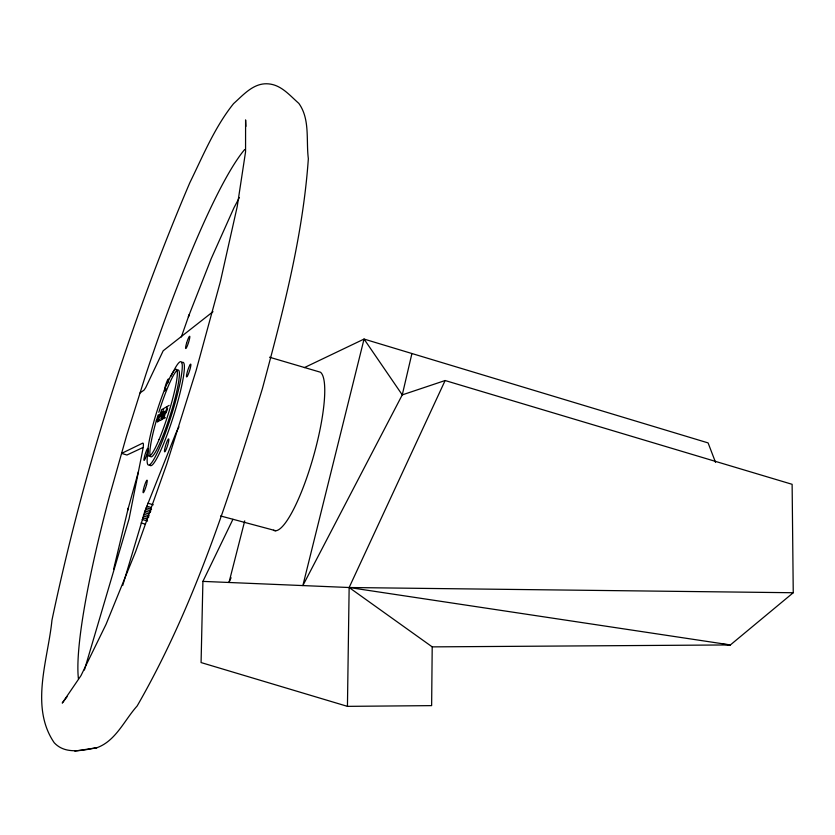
<?xml version="1.0" encoding="UTF-8"?>
<svg xmlns="http://www.w3.org/2000/svg" width="835" height="835" viewBox="0 0 835 835"><rect width="100%" height="100%" fill="white"/><g stroke="black" fill="none" stroke-linecap="round" stroke-linejoin="round"><path stroke-width="1.25" d="M202.905 581.39L349.145 587.516L432.206 646.875L431.632 705.627L347.443 706.358L201.078 662.562L202.905 581.39L232.923 519.318M347.443 706.358L349.145 587.516L445.128 380.53L792.123 484.31L793.25 592.735L730.385 644.933L432.206 646.875M411.926 353.518L402.261 394.882L302.865 585.575L364.05 339.073L708.09 442.905L715.553 462.392M113.633 569.22L128.266 508.066L127.745 510.049L138.401 471.765M244.728 520.873L228.999 582.486L231.076 577.736M158.128 414.932L156.385 420.809L159.078 421.09M159.276 414.296L157.523 420.193L160.226 420.464M84.408 670.004L129.06 518.879L142.754 449.856A20.155 2.453 -72.7 0 0 142.649 443.166L121.586 453.395L126.941 455.012L142.806 447.591M161.886 411.999L160.049 416.331M163.785 411.759L162.011 417.75L164.766 418.032M164.975 411.091L163.201 417.114L165.278 417.761M164.391 416.456L167.376 406.394L169.119 405.392M167.699 408.722L165.81 413.148M122.714 585.46L144.998 510.957L175.204 434.952A23.14 3.246 -72.7 0 1 178.982 426.946M181.32 336.985L189.086 314.878L188.386 316.757L211.224 258.641L234.009 207.685L239.426 197.488M67.061 696.755L62.249 703.08L80.974 675.64L106.066 624.298L135.625 551.664L166.791 463.978L196.121 370.51L220.367 281.656L237.203 206.642L245.563 151.803L245.594 119.916L245.887 126.388M213.008 311.685L163.19 350.773L145.697 387.628L144.09 390.06L140.04 392.951M163.274 408.743L161.593 409.703L158.671 419.567L160.727 420.203L162.397 419.306M166.854 406.687L163.775 408.451L160.831 418.398L163.576 418.669M157.283 422.051L157.93 421.706M304.399 367.598L364.05 339.073L402.261 394.882L445.128 380.53M96.912 747.722C115.888 740.916 124.373 720.135 137.159 705.972C194.127 606.941 229.093 497.305 262.409 388.588C282.616 313.073 302.886 236.963 308.345 158.681C305.996 140.363 310.234 119.165 298.826 103.373C289.797 95.514 281.405 85.003 268.651 83.886C253.83 82.414 243.517 94.772 233.57 103.623C214.647 127.233 203.082 155.675 189.858 182.646L188.042 186.894C129.529 325.024 84.21 468.905 52.918 615.614L51.947 620.238C48.096 659.347 29.59 706.838 54.254 742.785C65.558 754.85 82.78 750.268 96.912 747.722L74.785 751.114M793.25 592.735L349.145 587.516L730.385 644.933L722.619 644.234M220.565 515.957L275.748 530.726M141.136 522.94L145.447 524.203M269.538 357.223L320.452 372.222A82.623 17.598 -74.3 0 1 312.123 461.077A82.623 17.598 -74.3 0 1 273.473 530.267M145.582 509.329L150.958 510.916M144.998 510.957L150.373 512.544M144.424 512.617L148.724 513.88M143.86 514.297L149.235 515.884M143.296 515.999L148.672 517.585M142.743 517.721L147.043 518.994M142.19 519.453L147.576 521.04M147.899 503.192L153.285 504.789M146.741 506.177L151.052 507.45M146.156 507.732L151.542 509.319M78.407 678.646A289.964 38.253 -72.5 0 1 109.468 496.303L126.544 435.828L145.749 374.821A289.964 38.253 -72.5 0 1 244.665 149.538M181.696 362.714A54.16 7.045 -72.5 0 1 173.555 415.934A54.16 7.045 -72.5 0 1 149.653 464.698M167.939 382.785A6.231 0.783 -72.4 0 0 168.461 380.301L168.524 379.497A6.231 0.783 -72.4 0 0 166.499 382.576A6.231 0.783 -72.4 0 0 164.474 390.404L164.547 390.832A6.231 0.783 -72.4 0 0 165.069 390.498M165.977 388.682A6.231 0.783 -72.4 0 1 165.487 389.757M171.081 376.251A54.181 6.983 -72.5 0 1 181.122 377.117A54.181 6.983 -72.5 0 1 158.546 450.013A54.181 6.983 -72.5 0 1 148.202 450.117M158.817 412.323A45.508 5.866 -72.5 0 1 179.379 375.019A45.508 5.866 -72.5 0 1 157.21 448.865A45.508 5.866 -72.5 0 1 156.615 419.671M164.526 450.253L164.453 451.182A6.784 0.918 -72.7 0 0 166.656 448.176A6.784 0.918 -72.7 0 0 168.858 439.502L168.774 438.98A6.784 0.918 -72.7 0 0 166.645 442.55A6.784 0.918 -72.7 0 0 164.526 450.253M146.574 484.54L146.125 486.147A6.555 0.856 -72.9 0 1 143.286 492.733A6.555 0.856 -72.9 0 1 144.152 486.774L144.664 485.145A6.555 0.856 -72.9 0 1 146.991 480.198A6.555 0.856 -72.9 0 1 146.574 484.54M186.57 343.227L186.142 344.772A6.45 0.835 -72.2 0 0 185.902 348.466A6.45 0.835 -72.2 0 0 188.324 343.143L188.835 341.536A6.45 0.835 -72.2 0 0 189.493 336.296A6.45 0.835 -72.2 0 0 186.57 343.227M145.342 458.352L144.862 459.386A6.283 0.793 -72.7 0 1 144.215 457.747A6.283 0.793 -72.7 0 1 146.991 449.418L147.398 448.719A6.283 0.793 -72.7 0 1 147.638 451.036A6.283 0.793 -72.7 0 1 145.342 458.352M189.712 365.396L189.169 366.565A6.722 0.908 -72.3 0 0 186.727 374.362A6.722 0.908 -72.3 0 0 187.176 376.47L187.656 375.656A6.722 0.908 -72.3 0 0 190.651 366.659A6.722 0.908 -72.3 0 0 189.712 365.396M159.088 439.481A45.518 5.803 -72.5 0 0 176.728 369.665A45.518 5.803 -72.5 0 0 151.918 428.939A45.518 5.803 -72.5 0 0 159.088 439.481"/></g></svg>
